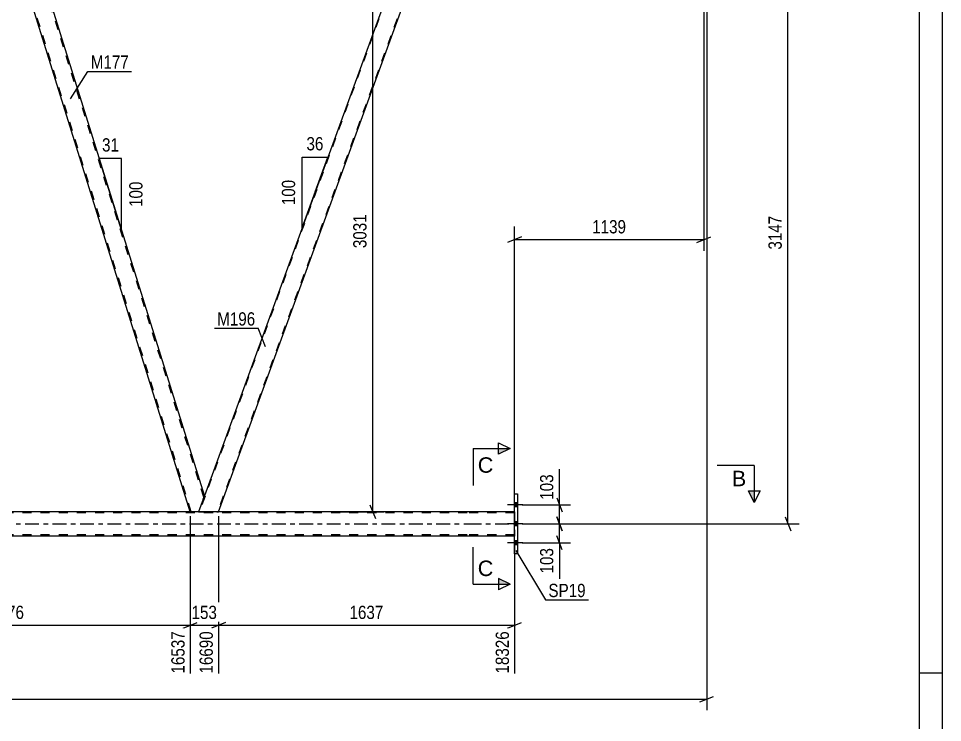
# Model space of a CAD drawing. Header units: millimetres. Extents: x 0 to 841, y 0 to 594.
# Drawn here: x 641.5 to 841, y 287.4 to 439.5 of the extents above; entities that cross this region are included whole.
import ezdxf

# ---------------------------------------------------------------- set-up
doc = ezdxf.new("R2010")
doc.units = ezdxf.units.MM
doc.linetypes.add('DXK_LINE_DOT2', pattern=[3.9198, 1.9599, -1.9599])
doc.linetypes.add('DXK_LINE_DOT3', pattern=[5.9187, 2.979, -0.9799, 0.9799, -0.9799])
doc.styles.add('Arial', font='ARIAL.TTF', dxfattribs={"height": 0.2})
doc.styles.add('Arial Narrow', font='ARIALN.TTF', dxfattribs={"height": 0.2})

# ---------------------------------------------------------------- blocks, each defined once
blk = doc.blocks.new('Unknown-814553119-1135')
at = {"color": 5, "linetype": 'Continuous'}
for p, q in [((841, 0), (841, 594)), ((836, 5), (836, 589)), ((841, 298), (836, 298))]:
    blk.add_line(p, q, dxfattribs=at)
blk = doc.blocks.new('Part-814553119-4118 - 3729')
at = {"color": 7, "linetype": 'DXK_LINE_DOT2'}
for p, q in [((738.35, 332.68), (62.88, 332.68)), ((748.57, 332.68), (738.45, 332.68)), ((748.57, 332.92), (748.57, 327.64)), ((738.35, 327.88), (62.88, 327.88)), ((748.57, 327.88), (738.45, 327.88))]:
    blk.add_line(p, q, dxfattribs=at)
at = {"color": 2, "linetype": 'Continuous'}
for p, q in [((738.35, 332.92), (603.95, 332.92)), ((748.57, 332.92), (738.45, 332.92)), ((738.35, 327.64), (603.95, 327.64)), ((748.57, 327.64), (738.45, 327.64))]:
    blk.add_line(p, q, dxfattribs=at)
at = {"color": 7, "linetype": 'DXK_LINE_DOT3'}
for p, q in [((62.88, 330.28), (738.35, 330.28)), ((738.45, 330.28), (748.57, 330.28))]:
    blk.add_line(p, q, dxfattribs=at)
blk = doc.blocks.new('Bolt-814553119-3956 - 3729')
at = {"linetype": 'Continuous'}
for points in [[(748.57, 334.82), (748.57, 333.94), (749.21, 333.94), (749.21, 334.82)], [(748.57, 334.82), (748.57, 333.94), (749.21, 333.94), (749.21, 334.82)], [(748.57, 334.82), (748.57, 333.94), (749.21, 333.94), (749.21, 334.82)], [(748.57, 330.72), (748.57, 329.84), (749.21, 329.84), (749.21, 330.72)], [(748.57, 330.72), (748.57, 329.84), (749.21, 329.84), (749.21, 330.72)], [(748.57, 326.62), (748.57, 325.74), (749.21, 325.74), (749.21, 326.62)], [(748.57, 326.62), (748.57, 325.74), (749.21, 325.74), (749.21, 326.62)], [(748.57, 326.62), (748.57, 325.74), (749.21, 325.74), (749.21, 326.62)]]:
    blk.add_hatch(color=1, dxfattribs=at).paths.add_polyline_path(points)
at = {"color": 1, "linetype": 'Continuous'}
for p, q in [((750.37, 334.38), (747.05, 334.38)), ((750.37, 334.38), (747.05, 334.38)), ((750.37, 334.38), (747.05, 334.38)), ((749.21, 334.82), (748.57, 334.82)), ((749.21, 334.82), (748.57, 334.82)), ((749.21, 334.82), (748.57, 334.82)), ((749.21, 333.94), (748.57, 333.94)), ((749.21, 333.94), (748.57, 333.94)), ((749.21, 333.94), (748.57, 333.94)), ((750.37, 330.28), (747.05, 330.28)), ((750.37, 330.28), (747.05, 330.28)), ((749.21, 330.72), (748.57, 330.72)), ((749.21, 330.72), (748.57, 330.72)), ((749.21, 329.84), (748.57, 329.84)), ((749.21, 329.84), (748.57, 329.84)), ((750.37, 326.18), (747.05, 326.18)), ((750.37, 326.18), (747.05, 326.18)), ((750.37, 326.18), (747.05, 326.18)), ((749.21, 326.62), (748.57, 326.62)), ((749.21, 326.62), (748.57, 326.62)), ((749.21, 326.62), (748.57, 326.62)), ((749.21, 325.74), (748.57, 325.74)), ((749.21, 325.74), (748.57, 325.74)), ((749.21, 325.74), (748.57, 325.74))]:
    blk.add_line(p, q, dxfattribs=at)
blk = doc.blocks.new('Part-814553119-3990 - 3729')
at = {"color": 2, "linetype": 'Continuous'}
for p, q in [((748.57, 323.78), (748.57, 336.78)), ((748.57, 336.78), (749.21, 336.78)), ((749.21, 336.78), (749.21, 323.78)), ((749.21, 323.78), (748.57, 323.78))]:
    blk.add_line(p, q, dxfattribs=at)
blk = doc.blocks.new('Part-814553119-4133 - 3729')
at = {"color": 7, "linetype": 'DXK_LINE_DOT3'}
blk.add_line((593.94, 323.52), (644.91, 463.54), dxfattribs=at)
at = {"color": 7, "linetype": 'DXK_LINE_DOT2'}
for p, q in [((639.53, 454.14), (595.41, 332.92)), ((643.44, 454.14), (599.32, 332.92)), ((643.61, 454.14), (642.08, 449.94)), ((595.24, 332.92), (596.99, 337.74)), ((601.25, 337.74), (599.49, 332.92)), ((599.49, 332.92), (595.24, 332.92))]:
    blk.add_line(p, q, dxfattribs=at)
at = {"color": 2, "linetype": 'Continuous'}
for p, q in [((639.36, 454.14), (596.99, 337.74)), ((643.61, 454.14), (639.36, 454.14)), ((642.08, 449.94), (601.25, 337.74))]:
    blk.add_line(p, q, dxfattribs=at)
blk = doc.blocks.new('Part-814553119-4138 - 3729')
at = {"color": 2, "linetype": 'Continuous'}
for p, q in [((643.61, 454.14), (642.09, 449.94)), ((644.93, 454.14), (643.61, 454.14)), ((681.63, 336.39), (644.93, 454.14)), ((678.53, 332.92), (642.07, 449.89)), ((642.09, 449.94), (642.08, 449.94)), ((681.36, 335.64), (680.37, 332.92)), ((681.61, 336.33), (681.36, 335.64)), ((681.62, 336.34), (681.61, 336.33))]:
    blk.add_line(p, q, dxfattribs=at)
at = {"color": 7, "linetype": 'DXK_LINE_DOT2'}
for p, q in [((681.5, 336.02), (644.68, 454.14)), ((642.09, 449.94), (642.07, 449.89)), ((678.78, 332.92), (642.2, 450.26)), ((681.36, 335.64), (681.55, 336.17)), ((681.63, 336.39), (681.62, 336.34)), ((680.37, 332.92), (678.53, 332.92))]:
    blk.add_line(p, q, dxfattribs=at)
blk = doc.blocks.new('Part-814553119-4143 - 3729')
at = {"color": 7, "linetype": 'DXK_LINE_DOT2'}
for p, q in [((724.66, 454.14), (680.54, 332.92)), ((728.58, 454.14), (684.46, 332.92)), ((681.62, 336.34), (680.37, 332.92)), ((680.37, 332.92), (684.63, 332.92))]:
    blk.add_line(p, q, dxfattribs=at)
at = {"color": 2, "linetype": 'Continuous'}
for p, q in [((724.49, 454.14), (681.62, 336.34)), ((684.63, 332.92), (728.75, 454.14)), ((728.75, 454.14), (724.49, 454.14))]:
    blk.add_line(p, q, dxfattribs=at)
blk = doc.blocks.new('StraightDimension-814553119-4796 - 3729')
at = {"color": 7, "linetype": 'Continuous'}
for p, q in [((718.56, 452.64), (717.36, 455.64)), ((735.82, 454.14), (715.11, 454.14)), ((717.96, 332.92), (717.96, 454.14)), ((717.36, 334.42), (718.56, 331.42)), ((709.57, 332.92), (720.36, 332.92))]:
    blk.add_line(p, q, dxfattribs=at)
at = {"color": 0}
blk.add_wipeout([(717.21, 397.78), (713.01, 397.78), (713.01, 389.27), (717.21, 389.27)], dxfattribs=at)
at = {"color": 3, "style": 'Arial Narrow'}
blk.add_text('3031', height=2.863, rotation=90.0002, dxfattribs=at).set_placement((716.61, 389.87))
blk = doc.blocks.new('StraightDimension-814553119-4885 - 3729')
at = {"color": 7, "linetype": 'Continuous'}
for p, q in [((757.7, 331.78), (758.9, 328.78)), ((750.21, 330.28), (760.7, 330.28)), ((758.3, 326.18), (758.3, 330.28)), ((758.9, 324.68), (757.7, 327.68)), ((750.21, 326.18), (760.7, 326.18))]:
    blk.add_line(p, q, dxfattribs=at)
at = {"color": 0}
blk.add_wipeout([(757.55, 325.65), (753.35, 325.65), (753.35, 318.97), (757.55, 318.97)], dxfattribs=at)
at = {"color": 7, "linetype": 'Continuous'}
blk.add_line((758.3, 326.18), (758.3, 318.44), dxfattribs=at)
blk.add_line((758.3, 326.18), (758.3, 318.44), dxfattribs=at)
at = {"color": 3, "style": 'Arial Narrow'}
blk.add_text('103', height=2.863, rotation=90.0002, dxfattribs=at).set_placement((756.95, 319.57))
blk = doc.blocks.new('AngleDimension-814553119-4460 - 3729')
at = {"color": 7, "linetype": 'Continuous'}
for p, q in [((662.7, 397.13), (658.92, 409.25)), ((663.74, 409.25), (658.92, 409.25)), ((663.74, 393.78), (658.92, 409.25)), ((663.74, 393.78), (663.74, 409.25))]:
    blk.add_line(p, q, dxfattribs=at)
at = {"color": 0}
for points in [[(663.76, 410.15), (663.76, 414.35), (658.91, 414.35), (658.91, 410.15)], [(668.84, 404.86), (664.64, 404.86), (664.64, 398.17), (668.84, 398.17)]]:
    blk.add_wipeout(points, dxfattribs=at)
at = {"color": 3, "style": 'Arial Narrow'}
blk.add_text('31', height=2.863, dxfattribs=at).set_placement((659.51, 410.75))
blk.add_text('100', height=2.863, rotation=90.0002, dxfattribs=at).set_placement((668.24, 398.77))
blk = doc.blocks.new('StraightDimension-814553119-4482 - 3729')
at = {"color": 7, "linetype": 'Continuous'}
for p, q in [((790.08, 448.64), (790.08, 290)), ((52.02, 292.4), (790.08, 292.4)), ((788.58, 291.8), (791.58, 293))]:
    blk.add_line(p, q, dxfattribs=at)
blk = doc.blocks.new('StraightDimension-814553119-4807 - 3729')
at = {"color": 7, "linetype": 'Continuous'}
for p, q in [((808.23, 454.64), (807.03, 457.64)), ((791.08, 456.14), (810.03, 456.14)), ((807.63, 330.28), (807.63, 456.14)), ((807.03, 331.78), (808.23, 328.78)), ((750.21, 330.28), (810.03, 330.28))]:
    blk.add_line(p, q, dxfattribs=at)
at = {"color": 0}
blk.add_wipeout([(806.88, 397.46), (802.68, 397.46), (802.68, 388.95), (806.88, 388.95)], dxfattribs=at)
at = {"color": 3, "style": 'Arial Narrow'}
blk.add_text('3147', height=2.863, rotation=90.0002, dxfattribs=at).set_placement((806.28, 389.55))
blk = doc.blocks.new('StraightDimension-814553119-4817 - 3729')
at = {"color": 7, "linetype": 'Continuous'}
for p, q in [((789.44, 453.14), (789.44, 389.31)), ((748.57, 333.92), (748.57, 394.56)), ((750.07, 392.31), (747.07, 391.11)), ((748.57, 391.71), (789.44, 391.71)), ((787.94, 391.11), (790.94, 392.31))]:
    blk.add_line(p, q, dxfattribs=at)
at = {"color": 0}
blk.add_wipeout([(773.26, 392.46), (773.26, 396.66), (764.75, 396.66), (764.75, 392.46)], dxfattribs=at)
at = {"color": 3, "style": 'Arial Narrow'}
blk.add_text('1139', height=2.863, dxfattribs=at).set_placement((765.35, 393.06))
blk = doc.blocks.new('StraightDimension-814553119-4875 - 3729')
at = {"color": 7, "linetype": 'Continuous'}
for p, q in [((757.7, 335.88), (758.9, 332.88)), ((750.21, 334.38), (760.7, 334.38)), ((758.3, 330.28), (758.3, 334.38)), ((758.9, 328.78), (757.7, 331.78)), ((750.21, 330.28), (760.7, 330.28))]:
    blk.add_line(p, q, dxfattribs=at)
at = {"color": 0}
blk.add_wipeout([(757.55, 341.59), (753.35, 341.59), (753.35, 334.9), (757.55, 334.9)], dxfattribs=at)
at = {"color": 7, "linetype": 'Continuous'}
blk.add_line((758.3, 334.38), (758.3, 342.11), dxfattribs=at)
blk.add_line((758.3, 334.38), (758.3, 342.11), dxfattribs=at)
at = {"color": 3, "style": 'Arial Narrow'}
blk.add_text('103', height=2.863, rotation=90.0002, dxfattribs=at).set_placement((756.95, 335.5))
blk = doc.blocks.new('AngleDimension-814553119-5273 - 3729')
at = {"color": 7, "linetype": 'Continuous'}
for p, q in [((702.7, 409.5), (708.25, 409.5)), ((702.7, 394.28), (708.25, 409.5)), ((702.7, 394.28), (702.7, 409.5)), ((705.52, 402.02), (708.25, 409.5))]:
    blk.add_line(p, q, dxfattribs=at)
at = {"color": 0}
for points in [[(707.9, 410.4), (707.9, 414.6), (703.05, 414.6), (703.05, 410.4)], [(701.8, 405.23), (697.6, 405.23), (697.6, 398.55), (701.8, 398.55)]]:
    blk.add_wipeout(points, dxfattribs=at)
at = {"color": 3, "style": 'Arial Narrow'}
blk.add_text('36', height=2.863, dxfattribs=at).set_placement((703.65, 411))
blk.add_text('100', height=2.863, rotation=90.0002, dxfattribs=at).set_placement((701.2, 399.15))
blk = doc.blocks.new('StraightDimension-814553119-11114 - 3729')
at = {"color": 7, "linetype": 'Continuous'}
for p, q in [((684.63, 331.92), (684.63, 297.94)), ((748.57, 326.64), (748.57, 297.94)), ((686.13, 308.98), (683.13, 307.78)), ((684.63, 308.38), (748.57, 308.38)), ((747.07, 307.78), (750.07, 308.98))]:
    blk.add_line(p, q, dxfattribs=at)
at = {"color": 0}
blk.add_wipeout([(720.85, 309.13), (720.85, 313.33), (712.34, 313.33), (712.34, 309.13)], dxfattribs=at)
at = {"color": 0, "linetype": 'Continuous'}
blk.add_wipeout([(747.97, 307.68), (743.77, 307.68), (743.77, 297.34), (747.97, 297.34)], dxfattribs=at)
at = {"color": 3, "style": 'Arial Narrow'}
blk.add_text('1637', height=2.863, dxfattribs=at).set_placement((712.94, 309.73))
at = {"color": 3, "linetype": 'Continuous', "style": 'Arial Narrow'}
blk.add_text('18326', height=2.863, rotation=90.0002, dxfattribs=at).set_placement((747.37, 297.94))
blk = doc.blocks.new('StraightDimension-814553119-11115 - 3729')
at = {"color": 7, "linetype": 'Continuous'}
for p, q in [((678.53, 331.92), (678.53, 297.94)), ((684.63, 331.92), (684.63, 297.94)), ((677.03, 307.78), (680.03, 308.98)), ((678.53, 308.38), (684.63, 308.38)), ((686.13, 308.98), (683.13, 307.78))]:
    blk.add_line(p, q, dxfattribs=at)
at = {"color": 0}
blk.add_wipeout([(684.92, 309.13), (684.92, 313.33), (678.23, 313.33), (678.23, 309.13)], dxfattribs=at)
at = {"color": 0, "linetype": 'Continuous'}
blk.add_wipeout([(684.03, 307.68), (679.83, 307.68), (679.83, 297.34), (684.03, 297.34)], dxfattribs=at)
at = {"color": 3, "style": 'Arial Narrow'}
blk.add_text('153', height=2.863, dxfattribs=at).set_placement((678.83, 309.73))
at = {"color": 3, "linetype": 'Continuous', "style": 'Arial Narrow'}
blk.add_text('16690', height=2.863, rotation=90.0002, dxfattribs=at).set_placement((683.43, 297.94))
blk = doc.blocks.new('StraightDimension-814553119-11116 - 3729')
at = {"color": 7, "linetype": 'Continuous'}
for p, q in [((599.49, 331.92), (599.49, 297.94)), ((678.53, 331.92), (678.53, 297.94)), ((600.99, 308.98), (597.99, 307.78)), ((599.49, 308.38), (678.53, 308.38)), ((677.03, 307.78), (680.03, 308.98))]:
    blk.add_line(p, q, dxfattribs=at)
at = {"color": 0}
blk.add_wipeout([(643.27, 309.13), (643.27, 313.33), (634.75, 313.33), (634.75, 309.13)], dxfattribs=at)
at = {"color": 0, "linetype": 'Continuous'}
blk.add_wipeout([(677.93, 307.68), (673.73, 307.68), (673.73, 297.34), (677.93, 297.34)], dxfattribs=at)
at = {"color": 3, "style": 'Arial Narrow'}
blk.add_text('1976', height=2.863, dxfattribs=at).set_placement((635.35, 309.73))
at = {"color": 3, "linetype": 'Continuous', "style": 'Arial Narrow'}
blk.add_text('16537', height=2.863, rotation=90.0002, dxfattribs=at).set_placement((677.33, 297.94))
blk = doc.blocks.new('Mark-814553119-4139 - 3729')
at = {"color": 0}
blk.add_wipeout([(692.59, 373.14), (692.59, 376.14), (684.37, 376.14), (684.37, 373.14)], dxfattribs=at)
blk.add_wipeout([(692.59, 373.14), (692.59, 376.14), (684.37, 376.14), (684.37, 373.14)], dxfattribs=at)
at = {"color": 30, "linetype": 'Continuous'}
for p in [(683.77, 372.54), (694.81, 368.56)]:
    blk.add_line(p, (693.19, 372.54), dxfattribs=at)
at = {"color": 3, "style": 'Arial Narrow'}
blk.add_text('M196', height=2.863, dxfattribs=at).set_placement((684.37, 373.14))
blk = doc.blocks.new('Mark-814553119-3986 - 3729')
at = {"color": 0}
blk.add_wipeout([(763.94, 314.46), (763.94, 317.46), (755.9, 317.46), (755.9, 314.46)], dxfattribs=at)
blk.add_wipeout([(763.94, 314.46), (763.94, 317.46), (755.9, 317.46), (755.9, 314.46)], dxfattribs=at)
at = {"color": 30, "linetype": 'Continuous'}
for p, q in [((748.83, 324.5), (755.3, 313.86)), ((755.3, 313.86), (764.54, 313.86))]:
    blk.add_line(p, q, dxfattribs=at)
at = {"color": 3, "style": 'Arial Narrow'}
blk.add_text('SP19', height=2.863, dxfattribs=at).set_placement((755.9, 314.46))
blk = doc.blocks.new('Mark-814553119-4134 - 3729')
at = {"color": 0}
blk.add_wipeout([(665.3, 428.65), (665.3, 431.65), (657.07, 431.65), (657.07, 428.65)], dxfattribs=at)
blk.add_wipeout([(665.3, 428.65), (665.3, 431.65), (657.07, 431.65), (657.07, 428.65)], dxfattribs=at)
at = {"color": 30, "linetype": 'Continuous'}
for p, q in [((652.69, 422.15), (656.47, 428.05)), ((656.47, 428.05), (665.9, 428.05))]:
    blk.add_line(p, q, dxfattribs=at)
at = {"color": 3, "style": 'Arial Narrow'}
blk.add_text('M177', height=2.863, dxfattribs=at).set_placement((657.07, 428.65))
blk = doc.blocks.new('SectionMark-814553119-5319 - 3729')
at = {"linetype": 'Continuous'}
for points in [[(745.13, 345.33), (745.13, 346.58), (747.63, 346.58)], [(745.13, 317.26), (745.13, 318.51), (747.63, 317.26)]]:
    blk.add_hatch(color=6, dxfattribs=at).paths.add_polyline_path(points)
at = {"color": 6, "linetype": 'Continuous'}
for p, q in [((745.13, 345.33), (745.13, 347.83)), ((745.13, 347.83), (747.63, 346.58)), ((739.63, 346.58), (739.63, 338.58)), ((739.63, 346.58), (747.63, 346.58)), ((747.63, 346.58), (745.13, 345.33)), ((739.63, 317.26), (739.63, 325.26)), ((747.63, 317.26), (745.13, 318.51)), ((745.13, 318.51), (745.13, 316.01)), ((739.63, 317.26), (747.63, 317.26)), ((747.63, 317.26), (745.13, 316.01))]:
    blk.add_line(p, q, dxfattribs=at)
at = {"color": 0, "linetype": 'Continuous'}
for points in [[(744, 341.33), (744, 344.83), (740.63, 344.83), (740.63, 341.33)], [(744, 319.01), (744, 322.51), (740.63, 322.51), (740.63, 319.01)]]:
    blk.add_wipeout(points, dxfattribs=at)
at = {"color": 3, "linetype": 'Continuous', "style": 'Arial'}
for p in [(740.63, 341.33), (740.63, 319.01)]:
    blk.add_text('C', height=3.34, dxfattribs=at).set_placement(p)
blk = doc.blocks.new('SectionMark-814553119-5349 - 3729')
at = {"linetype": 'Continuous'}
blk.add_hatch(color=6, dxfattribs=at).paths.add_polyline_path([(799.11, 337.42), (800.36, 337.42), (800.36, 334.92)])
at = {"color": 6, "linetype": 'Continuous'}
for p, q in [((800.36, 342.92), (792.36, 342.92)), ((800.36, 342.92), (800.36, 334.92)), ((799.11, 337.42), (801.61, 337.42)), ((800.36, 334.92), (799.11, 337.42)), ((801.61, 337.42), (800.36, 334.92))]:
    blk.add_line(p, q, dxfattribs=at)
at = {"color": 0, "linetype": 'Continuous'}
blk.add_wipeout([(798.61, 338.42), (798.61, 341.92), (795.5, 341.92), (795.5, 338.42)], dxfattribs=at)
at = {"color": 3, "linetype": 'Continuous', "style": 'Arial'}
blk.add_text('B', height=3.34, dxfattribs=at).set_placement((795.5, 338.42))

msp = doc.modelspace()

# ---------------------------------------------------------------- block references
for name in ['Unknown-814553119-1135', 'Part-814553119-4133 - 3729', 'Part-814553119-4138 - 3729', 'Part-814553119-4143 - 3729', 'Part-814553119-3990 - 3729', 'Bolt-814553119-3956 - 3729', 'Part-814553119-4118 - 3729']:
    msp.add_blockref(name, (0, 0))

# ---------------------------------------------------------------- next in the draw order: block references
for name in ['StraightDimension-814553119-4796 - 3729', 'AngleDimension-814553119-4460 - 3729', 'StraightDimension-814553119-4885 - 3729']:
    msp.add_blockref(name, (0, 0))

# ---------------------------------------------------------------- next in the draw order: block references
msp.add_blockref('StraightDimension-814553119-4482 - 3729', (0, 0))

# ---------------------------------------------------------------- next in the draw order: block references
for name in ['StraightDimension-814553119-4807 - 3729', 'Mark-814553119-4134 - 3729', 'AngleDimension-814553119-5273 - 3729', 'Mark-814553119-4139 - 3729']:
    msp.add_blockref(name, (0, 0))

# ---------------------------------------------------------------- next in the draw order: block references
msp.add_blockref('StraightDimension-814553119-4817 - 3729', (0, 0))

# ---------------------------------------------------------------- next in the draw order: block references
msp.add_blockref('StraightDimension-814553119-4875 - 3729', (0, 0))

# ---------------------------------------------------------------- next in the draw order: block references
msp.add_blockref('StraightDimension-814553119-11114 - 3729', (0, 0))

# ---------------------------------------------------------------- next in the draw order: block references
for name in ['SectionMark-814553119-5319 - 3729', 'StraightDimension-814553119-11115 - 3729', 'Mark-814553119-3986 - 3729']:
    msp.add_blockref(name, (0, 0))

# ---------------------------------------------------------------- next in the draw order: block references
for name in ['SectionMark-814553119-5349 - 3729', 'StraightDimension-814553119-11116 - 3729']:
    msp.add_blockref(name, (0, 0))

doc.saveas('drawing.dxf')
